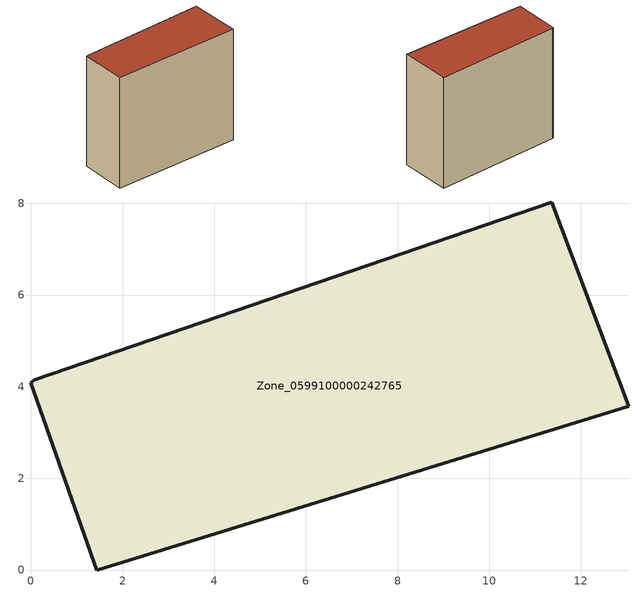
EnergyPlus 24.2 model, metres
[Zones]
Zone_0599100000242765
 floor ground (C_G): 0.08,4.15 11.36,8.03 13.04,3.57 1.44,0 0,4.09 z2.26
 wall outside (C_F): 1.44,0 13.04,3.57 11.36,8.03 0.08,4.15 0,4.09 1.44,0 z2.26:13.41
 roof outside (C_R): 11.36,8.03 0.08,4.15 0,4.09 1.44,0 13.04,3.57 z13.41
[BUILDING]
Pand.0599100000242765: North Axis=0; Terrain=City; Loads Convergence Tolerance Value=0.04; Temperature Convergence Tolerance Value=0.4; Solar Distribution=FullExterior; Maximum Number of Warmup Days=25; Minimum Number of Warmup Days=1
[Site:Location]
Rotterdam.The.Hague.AP_ZH_NLD Design_Conditions: Latitude=51.96; Longitude=4.45; Time Zone=1; Elevation=-4.5
[SITE:GROUNDTEMPERATURE:BUILDINGSURFACE]
18, 18, 18, 18, 18, 18, 18, 18, 18, 18, 18, 18
[MATERIAL] Thermal Absorptance=0.9; Solar Absorptance=0.7; Visible Absorptance=0.7
Name | Roughness | Thickness | Conductivity | Density | Specific Heat
G.TI.1946 | MediumSmooth | 0.15 | 1 | 540 | 1210
F.TI.1946 | Rough | 0.3 | 0.857143 | 1920 | 840
R.TI.1946 | MediumRough | 0.2 | 0.1 | 1500 | 1000
[CONSTRUCTION]
C_G: G.TI.1946
C_F: F.TI.1946
C_R: R.TI.1946
[ZONE]
Zone_0599100000242765: Type=1; Multiplier=1; Ceiling Height=Autocalculate; Volume=Autocalculate; Floor Area=autocalculate; Part of Total Floor Area=Yes
[ZONEINFILTRATION:DESIGNFLOWRATE]
Infil_Zone_0599100000242765: Zone or ZoneList or Space or SpaceList=Zone_0599100000242765; Schedule=AlwaysOn; Design Flow Rate Calculation Method=Flow/Area; Flow Rate per Floor Area=0.003; Constant Term Coefficient=1; Temperature Term Coefficient=0; Velocity Term Coefficient=0; Velocity Squared Term Coefficient=0
[HVACTEMPLATE:ZONE:IDEALLOADSAIRSYSTEM]
Zone_0599100000242765: Maximum Heating Supply Air Temperature=50; Minimum Cooling Supply Air Temperature=13; Maximum Heating Supply Air Humidity Ratio=0.0156; Minimum Cooling Supply Air Humidity Ratio=0.0077; Heating Limit=NoLimit; Cooling Limit=NoLimit; Dehumidification Control Type=ConstantSensibleHeatRatio; Cooling Sensible Heat Ratio=0.7; Dehumidification Setpoint=60; Humidification Control Type=None; Humidification Setpoint=30; Outdoor Air Method=None; Outdoor Air Flow Rate per Person=0.00944; Outdoor Air Flow Rate per Zone Floor Area=0; Outdoor Air Flow Rate per Zone=0; Demand Controlled Ventilation Type=None; Outdoor Air Economizer Type=NoEconomizer; Heat Recovery Type=None; Sensible Heat Recovery Effectiveness=0.7; Latent Heat Recovery Effectiveness=0.65
[ZONECONTROL:THERMOSTAT]
ThermostatControl_Zone_0599100000242765: Zone or ZoneList=Zone_0599100000242765; Control Type Schedule=DualSetpointControlType; Control 1=Thermostat_Zone_0599100000242765; Temperature Difference Between Cutout And Setpoint=0
[THERMOSTATSETPOINT:DUALSETPOINT]
Thermostat_Zone_0599100000242765: Heating Setpoint Temperature Schedule=HeatingSetpoint_Zone_0599100000242765; Cooling Setpoint Temperature Schedule=CoolingSetpoint_Zone_0599100000242765
[SCHEDULE:COMPACT]
HeatingSetpoint_Zone_0599100000242765: Through: 12/31, For: AllDays, Until: 24:00, 21
CoolingSetpoint_Zone_0599100000242765: Through: 12/31, For: AllDays, Until: 24:00, 24
DualSetpointControlType: Through: 12/31, For: AllDays, Until: 24:00, 4
AlwaysOn: Through: 12/31, For: AllDays, Until: 24:00, 1
